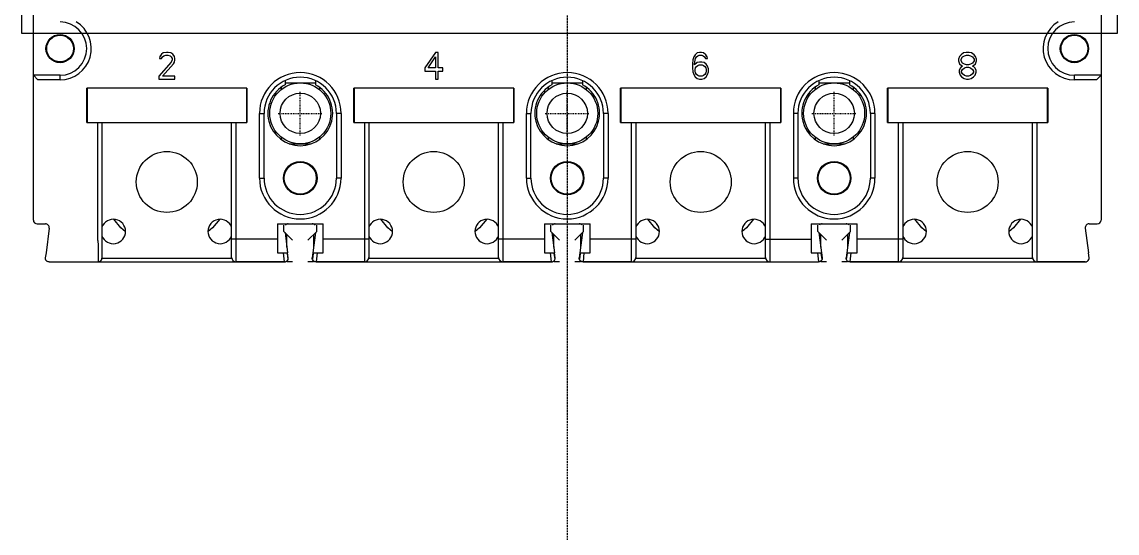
# Model space of a CAD drawing. Extents: x 965004 to 965704, y 79545 to 81545.
# Drawn here: x 965282.4 to 965426, y 81071 to 81138.1 of the extents above; entities that cross this region are included whole.
import ezdxf

# ---------------------------------------------------------------- set-up
doc = ezdxf.new("R2010")
doc.units = 0
doc.header["$MEASUREMENT"] = 0
doc.linetypes.add('CENTER', pattern=[2, 1.25, -0.25, 0.25, -0.25])
doc.linetypes.add('DASH', pattern=[0.35, 0.25, -0.1])
doc.layers.add('LY-JS-BJ', color=7, linetype='Continuous')

# ---------------------------------------------------------------- blocks, each defined once
blk = doc.blocks.new('塑壳MB41S M H-250-4P-2022.6')
at = {"color": 0, "linetype": 'ByBlock', "lineweight": 25}
for p, q in [((0, -77), (0, 77)), ((140, 26.7), (140, -77)), ((16.58, -55.52), (16.52, -55.82)), ((16.52, -55.82), (16.81, -55.82)), ((16.81, -55.22), (16.58, -55.52)), ((17.04, -55.07), (16.81, -55.22)), ((16.81, -55.82), (16.93, -55.6)), ((16.93, -55.6), (17.1, -55.45)), ((17.45, -55), (17.04, -55.07)), ((17.1, -55.45), (17.39, -55.37)), ((17.39, -55.37), (17.63, -55.37)), ((17.69, -55), (17.45, -55)), ((17.63, -55.37), (17.92, -55.45)), ((18.04, -55.07), (17.69, -55)), ((17.92, -55.45), (18.09, -55.6)), ((18.27, -55.22), (18.04, -55.07)), ((18.09, -55.6), (18.21, -55.82)), ((18.21, -55.97), (18.09, -56.27)), ((18.21, -55.82), (18.21, -55.97)), ((18.5, -55.52), (18.27, -55.22)), ((18.56, -55.82), (18.5, -55.52)), ((18.5, -56.27), (18.56, -55.97)), ((18.56, -55.97), (18.56, -55.82)), ((52.75, -55), (51.35, -57.01)), ((51.76, -57.01), (52.75, -55.6)), ((53.1, -55), (52.75, -55)), ((52.75, -55.6), (52.75, -57.01)), ((53.1, -57.01), (53.1, -55)), ((86.48, -55.97), (86.42, -56.49)), ((86.59, -55.6), (86.48, -55.97)), ((86.77, -55.3), (86.59, -55.6)), ((87.06, -55.07), (86.77, -55.3)), ((86.77, -56.04), (86.83, -55.82)), ((86.83, -55.82), (86.95, -55.6)), ((86.95, -55.6), (87.12, -55.45)), ((87.35, -55), (87.06, -55.07)), ((87.12, -55.45), (87.29, -55.37)), ((87.29, -55.37), (87.65, -55.37)), ((87.59, -55), (87.35, -55)), ((87.88, -55.07), (87.59, -55)), ((87.65, -55.37), (87.82, -55.45)), ((87.82, -55.45), (88, -55.6)), ((88.17, -55.3), (87.88, -55.07)), ((88, -55.6), (88.11, -55.82)), ((88.11, -55.82), (88.4, -55.82)), ((88.35, -55.6), (88.17, -55.3)), ((88.4, -55.82), (88.35, -55.6)), ((121.45, -55.52), (121.32, -55.89)), ((121.32, -55.89), (121.32, -56.12)), ((121.65, -55.3), (121.45, -55.52)), ((121.98, -55.07), (121.65, -55.3)), ((121.65, -55.89), (121.84, -55.6)), ((121.65, -56.12), (121.65, -55.89)), ((121.84, -55.6), (122.11, -55.45)), ((122.3, -55), (121.98, -55.07)), ((122.11, -55.45), (122.37, -55.37)), ((122.7, -55), (122.3, -55)), ((122.37, -55.37), (122.63, -55.37)), ((122.63, -55.37), (122.89, -55.45)), ((123.03, -55.07), (122.7, -55)), ((122.89, -55.45), (123.16, -55.6)), ((123.35, -55.3), (123.03, -55.07)), ((123.16, -55.6), (123.35, -55.89)), ((123.55, -55.52), (123.35, -55.3)), ((123.35, -55.89), (123.35, -56.12)), ((123.68, -55.89), (123.55, -55.52)), ((123.68, -56.12), (123.68, -55.89)), ((18.09, -56.27), (16.46, -58.13)), ((16.93, -58.13), (18.39, -56.49)), ((18.39, -56.49), (18.5, -56.27)), ((51.35, -57.01), (51.35, -57.46)), ((52.75, -57.01), (51.76, -57.01)), ((53.68, -57.01), (53.1, -57.01)), ((53.68, -57.46), (53.68, -57.01)), ((86.42, -56.49), (86.42, -57.01)), ((86.42, -57.01), (86.48, -57.53)), ((86.71, -56.49), (86.77, -56.04)), ((87.06, -56.34), (86.71, -56.64)), ((86.71, -56.64), (86.71, -56.49)), ((86.77, -57.23), (86.83, -57.01)), ((86.77, -57.46), (86.77, -57.23)), ((86.83, -57.01), (86.95, -56.86)), ((86.95, -56.86), (87.12, -56.71)), ((87.35, -56.27), (87.06, -56.34)), ((87.12, -56.71), (87.29, -56.64)), ((87.29, -56.64), (87.7, -56.64)), ((87.65, -56.27), (87.35, -56.27)), ((87.94, -56.34), (87.65, -56.27)), ((87.7, -56.64), (87.88, -56.71)), ((87.88, -56.71), (88.05, -56.86)), ((88.23, -56.56), (87.94, -56.34)), ((88.05, -56.86), (88.17, -57.01)), ((88.17, -57.01), (88.23, -57.23)), ((88.4, -56.79), (88.23, -56.56)), ((88.23, -57.23), (88.23, -57.46)), ((88.52, -57.16), (88.4, -56.79)), ((88.52, -57.53), (88.52, -57.16)), ((121.32, -56.12), (121.45, -56.49)), ((121.52, -57.09), (121.38, -57.38)), ((121.38, -57.38), (121.38, -57.61)), ((121.45, -56.49), (121.71, -56.71)), ((121.71, -56.86), (121.52, -57.09)), ((121.84, -56.41), (121.65, -56.12)), ((121.71, -56.71), (121.84, -56.79)), ((121.84, -56.79), (121.71, -56.86)), ((121.71, -57.46), (121.84, -57.23)), ((122.11, -56.56), (121.84, -56.41)), ((121.84, -57.23), (122.11, -57.01)), ((122.37, -56.64), (122.11, -56.56)), ((122.11, -57.01), (122.37, -56.94)), ((122.63, -56.64), (122.37, -56.64)), ((122.37, -56.94), (122.63, -56.94)), ((122.89, -56.56), (122.63, -56.64)), ((122.63, -56.94), (122.89, -57.01)), ((123.16, -56.41), (122.89, -56.56)), ((122.89, -57.01), (123.16, -57.23)), ((123.35, -56.12), (123.16, -56.41)), ((123.16, -56.79), (123.29, -56.71)), ((123.29, -56.86), (123.16, -56.79)), ((123.16, -57.23), (123.29, -57.46)), ((123.29, -56.71), (123.55, -56.49)), ((123.48, -57.09), (123.29, -56.86)), ((123.62, -57.38), (123.48, -57.09)), ((123.55, -56.49), (123.68, -56.12)), ((123.62, -57.61), (123.62, -57.38)), ((0, -58), (0.6, -58.6)), ((3.5, -58), (0, -58)), ((3.5, -58.6), (0.6, -58.6)), ((3.5, -58.6), (3.5, -58)), ((16.46, -58.13), (16.46, -58.5)), ((16.46, -58.5), (18.56, -58.5)), ((18.56, -58.13), (16.93, -58.13)), ((18.56, -58.5), (18.56, -58.13)), ((33, -58.69), (33, -59.25)), ((37, -58.69), (37, -59.25)), ((51.35, -57.46), (52.75, -57.46)), ((52.75, -57.46), (52.75, -58.5)), ((52.75, -58.5), (53.1, -58.5)), ((53.1, -58.5), (53.1, -57.46)), ((53.1, -57.46), (53.68, -57.46)), ((68, -58.69), (68, -59.25)), ((72, -58.69), (72, -59.25)), ((86.48, -57.53), (86.59, -57.9)), ((86.59, -57.9), (86.77, -58.2)), ((86.83, -57.68), (86.77, -57.46)), ((86.77, -58.2), (87.06, -58.43)), ((86.95, -57.9), (86.83, -57.68)), ((87.12, -58.05), (86.95, -57.9)), ((87.06, -58.43), (87.35, -58.5)), ((87.29, -58.13), (87.12, -58.05)), ((87.7, -58.13), (87.29, -58.13)), ((87.35, -58.5), (87.65, -58.5)), ((87.65, -58.5), (87.94, -58.43)), ((87.88, -58.05), (87.7, -58.13)), ((88.05, -57.9), (87.88, -58.05)), ((87.94, -58.43), (88.23, -58.2)), ((88.17, -57.68), (88.05, -57.9)), ((88.23, -57.46), (88.17, -57.68)), ((88.23, -58.2), (88.4, -57.9)), ((88.4, -57.9), (88.52, -57.53)), ((103, -58.69), (103, -59.25)), ((107, -58.69), (107, -59.25)), ((121.38, -57.61), (121.52, -57.98)), ((121.52, -57.98), (121.71, -58.2)), ((121.71, -57.61), (121.71, -57.46)), ((121.84, -57.83), (121.71, -57.61)), ((121.71, -58.2), (122.04, -58.43)), ((122.11, -58.05), (121.84, -57.83)), ((122.04, -58.43), (122.37, -58.5)), ((122.37, -58.13), (122.11, -58.05)), ((122.63, -58.13), (122.37, -58.13)), ((122.37, -58.5), (122.63, -58.5)), ((122.89, -58.05), (122.63, -58.13)), ((122.63, -58.5), (122.96, -58.43)), ((123.16, -57.83), (122.89, -58.05)), ((122.96, -58.43), (123.29, -58.2)), ((123.29, -57.61), (123.16, -57.83)), ((123.29, -57.46), (123.29, -57.61)), ((123.29, -58.2), (123.48, -57.98)), ((123.48, -57.98), (123.62, -57.61)), ((140, -58), (136.5, -58)), ((136.5, -58.6), (136.5, -58)), ((139.4, -58.6), (136.5, -58.6)), ((139.4, -58.6), (140, -58)), ((7, -64.2), (7, -59.7)), ((28, -59.7), (7, -59.7)), ((7.05, -59.7), (7.05, -64.2)), ((27.95, -59.7), (27.95, -64.2)), ((28, -59.7), (28, -64.2)), ((32.5, -59.56), (32.5, -59.88)), ((33, -59), (37, -59)), ((37.5, -59.56), (37.5, -59.88)), ((42, -64.2), (42, -59.7)), ((63, -59.7), (42, -59.7)), ((42.05, -59.7), (42.05, -64.2)), ((62.95, -59.7), (62.95, -64.2)), ((63, -59.7), (63, -64.2)), ((67.5, -59.56), (67.5, -59.88)), ((68, -59), (72, -59)), ((72.5, -59.56), (72.5, -59.88)), ((77, -64.2), (77, -59.7)), ((98, -59.7), (77, -59.7)), ((77.05, -59.7), (77.05, -64.2)), ((97.95, -59.7), (97.95, -64.2)), ((98, -59.7), (98, -64.2)), ((102.5, -59.56), (102.5, -59.88)), ((103, -59), (107, -59)), ((107.5, -59.56), (107.5, -59.88)), ((112, -64.2), (112, -59.7)), ((133, -59.7), (112, -59.7)), ((112.05, -59.7), (112.05, -64.2)), ((132.95, -59.7), (132.95, -64.2)), ((133, -59.7), (133, -64.2)), ((7.05, -61.7), (7, -61.7)), ((28, -61.7), (27.95, -61.7)), ((42.05, -61.7), (42, -61.7)), ((63, -61.7), (62.95, -61.7)), ((77.05, -61.7), (77, -61.7)), ((98, -61.7), (97.95, -61.7)), ((112.05, -61.7), (112, -61.7)), ((133, -61.7), (132.95, -61.7)), ((29.65, -63), (30.25, -63)), ((29.65, -71.5), (29.65, -63)), ((30.25, -71.5), (30.25, -63)), ((39.75, -63), (39.75, -71.5)), ((40.35, -63), (39.75, -63)), ((40.35, -63), (40.35, -71.5)), ((64.65, -63), (65.25, -63)), ((64.65, -71.5), (64.65, -63)), ((65.25, -71.5), (65.25, -63)), ((74.75, -63), (74.75, -71.5)), ((75.35, -63), (74.75, -63)), ((75.35, -63), (75.35, -71.5)), ((100.25, -63), (99.65, -63)), ((99.65, -63), (99.65, -71.5)), ((100.25, -63), (100.25, -71.5)), ((110.35, -63), (109.75, -63)), ((109.75, -63), (109.75, -71.5)), ((110.35, -63), (110.35, -71.5)), ((7, -64.2), (28, -64.2)), ((8.4, -64.2), (8.4, -79.5)), ((9, -64.2), (9, -82)), ((26, -81.9), (26, -64.2)), ((26.6, -82.5), (26.6, -64.2)), ((42, -64.2), (63, -64.2)), ((43.4, -64.2), (43.4, -82.5)), ((44, -64.2), (44, -81.9)), ((61, -81.9), (61, -64.2)), ((61.6, -82.5), (61.6, -64.2)), ((77, -64.2), (98, -64.2)), ((78.4, -64.2), (78.4, -82.5)), ((79, -64.2), (79, -81.9)), ((96, -81.9), (96, -64.2)), ((96.6, -82.5), (96.6, -64.2)), ((112, -64.2), (133, -64.2)), ((113.4, -64.2), (113.4, -82.5)), ((114, -64.2), (114, -81.9)), ((131, -81.9), (131, -64.2)), ((131.6, -82.5), (131.6, -64.2)), ((32.5, -66.12), (32.5, -66.44)), ((33.56, -67), (36.44, -67)), ((37.5, -66.12), (37.5, -66.44)), ((67.5, -66.12), (67.5, -66.44)), ((68.56, -67), (71.44, -67)), ((72.5, -66.12), (72.5, -66.44)), ((102.5, -66.12), (102.5, -66.44)), ((103.56, -67), (106.44, -67)), ((107.5, -66.12), (107.5, -66.44)), ((29.65, -71.5), (30.25, -71.5)), ((40.35, -71.5), (39.75, -71.5)), ((64.65, -71.5), (65.25, -71.5)), ((75.35, -71.5), (74.75, -71.5)), ((100.25, -71.5), (99.65, -71.5)), ((110.35, -71.5), (109.75, -71.5)), ((32, -77.5), (32, -81.3)), ((32, -77.5), (38, -77.5)), ((38, -81.3), (38, -77.5)), ((67, -77.5), (67, -81.3)), ((67, -77.5), (73, -77.5)), ((73, -81.3), (73, -77.5)), ((102, -77.5), (102, -81.3)), ((102, -77.5), (108, -77.5)), ((108, -81.3), (108, -77.5)), ((2.08, -78.06), (1.66, -81.3)), ((32.85, -78.5), (32.85, -77.65)), ((34, -79.65), (32.85, -78.5)), ((33, -78.65), (33.34, -81.3)), ((33.25, -80.58), (33.25, -78.9)), ((37.15, -78.5), (36, -79.65)), ((37, -78.65), (36.66, -81.3)), ((36.75, -78.9), (36.75, -80.58)), ((37.15, -78.5), (37.15, -77.65)), ((67.85, -78.5), (67.85, -77.65)), ((69, -79.65), (67.85, -78.5)), ((68, -78.65), (68.34, -81.3)), ((68.25, -80.58), (68.25, -78.9)), ((72.15, -78.5), (71, -79.65)), ((72, -78.65), (71.66, -81.3)), ((71.75, -78.9), (71.75, -80.58)), ((72.15, -78.5), (72.15, -77.65)), ((102.85, -78.5), (102.85, -77.65)), ((104, -79.65), (102.85, -78.5)), ((103, -78.65), (103.34, -81.3)), ((103.25, -80.58), (103.25, -78.9)), ((107.15, -78.5), (106, -79.65)), ((107, -78.65), (106.66, -81.3)), ((106.75, -78.9), (106.75, -80.58)), ((107.15, -78.5), (107.15, -77.65)), ((137.92, -78.06), (138.34, -81.3)), ((8.5, -80.34), (8.5, -82.5)), ((32, -79.5), (26, -79.5)), ((44, -79.5), (38, -79.5)), ((67, -79.5), (61, -79.5)), ((79, -79.5), (73, -79.5)), ((96, -79.5), (102, -79.5)), ((114, -79.5), (108, -79.5)), ((1.66, -81.3), (1.57, -81.94)), ((32, -81.3), (33.34, -81.3)), ((32.93, -82.5), (32.8, -81.3)), ((33.31, -81.38), (33.3, -81.3)), ((33.41, -82.14), (33.31, -81.38)), ((33.43, -81.94), (33.34, -81.3)), ((36.66, -81.3), (36.57, -81.94)), ((36.69, -81.38), (36.59, -82.14)), ((36.66, -81.3), (38, -81.3)), ((36.7, -81.3), (36.69, -81.38)), ((37.2, -81.3), (37.07, -82.5)), ((67, -81.3), (68.34, -81.3)), ((67.93, -82.5), (67.8, -81.3)), ((68.31, -81.38), (68.3, -81.3)), ((68.41, -82.14), (68.31, -81.38)), ((68.43, -81.94), (68.34, -81.3)), ((71.66, -81.3), (71.57, -81.94)), ((71.69, -81.38), (71.59, -82.14)), ((71.66, -81.3), (73, -81.3)), ((71.7, -81.3), (71.69, -81.38)), ((72.2, -81.3), (72.07, -82.5)), ((102, -81.3), (103.34, -81.3)), ((102.8, -81.3), (102.93, -82.5)), ((103.31, -81.38), (103.3, -81.3)), ((103.41, -82.14), (103.31, -81.38)), ((103.34, -81.3), (103.43, -81.94)), ((106.66, -81.3), (106.57, -81.94)), ((106.69, -81.38), (106.59, -82.14)), ((106.66, -81.3), (108, -81.3)), ((106.7, -81.3), (106.69, -81.38)), ((107.2, -81.3), (107.07, -82.5)), ((138.43, -81.94), (138.34, -81.3)), ((2.07, -82.5), (32.9, -82.5)), ((9, -82), (26, -82)), ((32.93, -82.5), (26.6, -82.5)), ((33.25, -82.5), (33.25, -82.36)), ((34, -82.5), (33.25, -82.5)), ((36.75, -82.5), (36, -82.5)), ((36.75, -82.36), (36.75, -82.5)), ((43.4, -82.5), (37.07, -82.5)), ((37.1, -82.5), (67.9, -82.5)), ((44, -82), (61, -82)), ((67.93, -82.5), (61.6, -82.5)), ((68.25, -82.5), (68.25, -82.36)), ((69, -82.5), (68.25, -82.5)), ((71.75, -82.5), (71, -82.5)), ((71.75, -82.36), (71.75, -82.5)), ((78.4, -82.5), (72.07, -82.5)), ((72.1, -82.5), (102.9, -82.5)), ((79, -82), (96, -82)), ((96.6, -82.5), (102.93, -82.5)), ((103.25, -82.5), (103.25, -82.36)), ((104, -82.5), (103.25, -82.5)), ((106.75, -82.5), (106, -82.5)), ((106.75, -82.36), (106.75, -82.5)), ((113.4, -82.5), (107.07, -82.5)), ((107.1, -82.5), (137.9, -82.5)), ((114, -82), (131, -82)), ((137.93, -82.5), (131.6, -82.5))]:
    blk.add_line(p, q, dxfattribs=at)
at = {"color": 1, "linetype": 'CENTER', "ltscale": 0.106}
for p, q in [((35, -65.91), (35, -60.08)), ((70, -65.91), (70, -60.08)), ((105, -65.91), (105, -60.08)), ((32.09, -63), (37.92, -63)), ((67.09, -63), (72.92, -63)), ((102.09, -63), (107.92, -63))]:
    blk.add_line(p, q, dxfattribs=at)
at = {"color": 0}
for p, q in [((0.5, -77.5), (1.58, -77.5)), ((138.42, -77.5), (139.5, -77.5))]:
    blk.add_line(p, q, dxfattribs=at)
at = {"color": 1, "linetype": 'ByBlock', "lineweight": -2}
blk.add_lwpolyline([(-1.5, 52.5), (142.1, 52.5), (142.1, -52.5), (-1.5, -52.5)], close=True, dxfattribs=at)
at = {"color": 0, "linetype": 'ByBlock', "lineweight": 25, "flags": 128}
for points in [[(12.1, -78.56), (11.49, -78.01), (10.56, -76.9)], [(24.44, -76.9), (23.51, -78.01), (22.9, -78.56)], [(47.1, -78.56), (46.49, -78.01), (45.56, -76.9)], [(59.44, -76.9), (58.51, -78.01), (57.9, -78.56)], [(82.1, -78.56), (81.49, -78.01), (80.56, -76.9)], [(94.44, -76.9), (93.51, -78.01), (92.9, -78.56)], [(117.1, -78.56), (116.49, -78.01), (115.56, -76.9)], [(129.44, -76.9), (128.51, -78.01), (127.9, -78.56)]]:
    blk.add_lwpolyline(points, dxfattribs=at)
at = {"color": 0, "linetype": 'ByBlock', "lineweight": 25}
for points in [[(8.4, -79.5, -0.003007), (8.44, -79.71, -0.006085), (8.46, -79.87, -0.00969), (8.48, -80.03, -0.006307), (8.49, -80.13, -0.003821), (8.49, -80.24, -0.002129), (8.5, -80.34)], [(2.07, -82.5, -0.005037), (2, -82.49, -0.013187), (1.93, -82.47, -0.049718), (1.81, -82.42, -0.129948), (1.65, -82.27, -0.0836), (1.6, -82.16, -0.021945), (1.59, -82.11, -0.019064), (1.58, -82.05, -0.008502), (1.58, -82, -0.003863), (1.57, -81.94)], [(32.93, -82.5, 0.008377), (32.98, -82.5, 0.01687), (33.02, -82.49, 0.060291), (33.12, -82.46, 0.264376), (33.43, -82.07, 0.031974), (33.43, -82.02, 0.010532), (33.43, -81.99, 0.008373), (33.43, -81.94)], [(37.07, -82.5, -0.008377), (37.02, -82.5, -0.01687), (36.98, -82.49, -0.060291), (36.88, -82.46, -0.264376), (36.57, -82.07, -0.031974), (36.57, -82.02, -0.010532), (36.57, -81.99, -0.008373), (36.57, -81.94)], [(67.93, -82.5, 0.008379), (67.98, -82.5, 0.016874), (68.02, -82.49, 0.060291), (68.12, -82.46, 0.264399), (68.43, -82.07, 0.031964), (68.43, -82.02, 0.010529), (68.43, -81.99, 0.008371), (68.43, -81.94)], [(72.07, -82.5, -0.008379), (72.02, -82.5, -0.016874), (71.98, -82.49, -0.060291), (71.88, -82.46, -0.264399), (71.57, -82.07, -0.031964), (71.57, -82.02, -0.010529), (71.57, -81.99, -0.008371), (71.57, -81.94)], [(103.43, -81.94, -0.008376), (103.43, -81.99, -0.016868), (103.43, -82.03, -0.054062), (103.42, -82.12, -0.271374), (103.06, -82.48, -0.031992), (103.01, -82.49, -0.010539), (102.98, -82.5, -0.008379), (102.93, -82.5)], [(107.07, -82.5, -0.008379), (107.02, -82.5, -0.016873), (106.98, -82.49, -0.060295), (106.88, -82.46, -0.264401), (106.57, -82.07, -0.03197), (106.57, -82.02, -0.010531), (106.57, -81.99, -0.008372), (106.57, -81.94)], [(137.93, -82.5, 0.008378), (137.98, -82.5, 0.016872), (138.02, -82.49, 0.060293), (138.12, -82.46, 0.264392), (138.43, -82.07, 0.031973), (138.43, -82.02, 0.010532), (138.43, -81.99, 0.008373), (138.43, -81.94)]]:
    blk.add_lwpolyline(points, format="xyb", dxfattribs=at)
for centre, radius in [((3.5, -54.5), 1.85), ((3.5, -54.5), 1.75), ((136.5, -54.5), 1.85), ((136.5, -54.5), 1.75), ((35, -63), 4), ((70, -63), 4), ((105, -63), 4), ((35, -63), 2.65), ((70, -63), 2.65), ((105, -63), 2.65), ((17.5, -72), 4), ((52.5, -72), 4), ((87.5, -72), 4), ((122.5, -72), 4), ((35, -71.5), 2.2), ((35, -71.5), 2.1), ((70, -71.5), 2.2), ((70, -71.5), 2.1), ((105, -71.5), 2.2), ((105, -71.5), 2.1)]:
    blk.add_circle(centre, radius, dxfattribs=at)
for centre, radius, start, end in [((3.5, -54.5), 3.5, 270, 90), ((3.5, -54.5), 4.1, 270, 58.6119), ((136.5, -54.5), 4.1, 121.3881, 270), ((136.5, -54.5), 3.5, 90, 270), ((35, -63), 5.35, 0, 180), ((35, -63), 4.75, 360, 180), ((70, -63), 5.35, 0, 180), ((70, -63), 4.75, 360, 180), ((105, -63), 5.35, 0, 180), ((105, -63), 4.75, 360, 180), ((35, -63), 4.25, 118.0725, 61.9275), ((70, -63), 4.25, 118.0725, 61.9275), ((105, -63), 4.25, 118.0725, 61.9275), ((35, -71.5), 5.35, 180, 0), ((35, -71.5), 4.75, 180, 0), ((70, -71.5), 5.35, 180, 0), ((70, -71.5), 4.75, 180, 0), ((105, -71.5), 5.35, 180, 0), ((105, -71.5), 4.75, 180, 0), ((0.5, -77), 0.5, 180, 270), ((1.58, -78), 0.5, 352.5931, 90), ((10.5, -78.5), 1.6, 200.3642, 159.6358), ((24.5, -78.5), 1.6, 20.3641, 339.6358), ((33.42, -78), 0.5, 90, 135.573), ((36.58, -78), 0.5, 44.427, 90), ((45.5, -78.5), 1.6, 200.3641, 159.6359), ((59.5, -78.5), 1.6, 20.3641, 339.6358), ((68.42, -78), 0.5, 90, 135.573), ((71.58, -78), 0.5, 44.427, 90), ((80.5, -78.5), 1.6, 200.3641, 159.6359), ((94.5, -78.5), 1.6, 20.3641, 339.6358), ((103.42, -78), 0.5, 90, 135.573), ((106.58, -78), 0.5, 44.427, 90), ((115.5, -78.5), 1.6, 200.3641, 159.6359), ((129.5, -78.5), 1.6, 20.3641, 339.6358), ((138.42, -78), 0.5, 90, 187.4069), ((139.5, -77), 0.5, 270, 360), ((8.5, -82), 0.5, 270, 0), ((26.6, -81.9), 0.6, 180, 270), ((43.4, -81.9), 0.6, 270, 0), ((61.6, -81.9), 0.6, 180, 270), ((78.4, -81.9), 0.6, 270, 0), ((96.6, -81.9), 0.6, 180, 270), ((113.4, -81.9), 0.6, 270, 0), ((131.6, -81.9), 0.6, 180, 270)]:
    blk.add_arc(centre, radius, start, end, dxfattribs=at)

msp = doc.modelspace()

# ---------------------------------------------------------------- linework, layer by layer
at = {"layer": 'LY-JS-BJ', "color": 4, "linetype": 'DASH', "lineweight": -3}
msp.add_line((965353.9, 81544.92), (965353.9, 79544.92), dxfattribs=at)

# ---------------------------------------------------------------- block references
at = {"color": 0}
msp.add_blockref('塑壳MB41S M H-250-4P-2022.6', (965283.9, 81189.09), dxfattribs=at)

doc.saveas('drawing.dxf')
